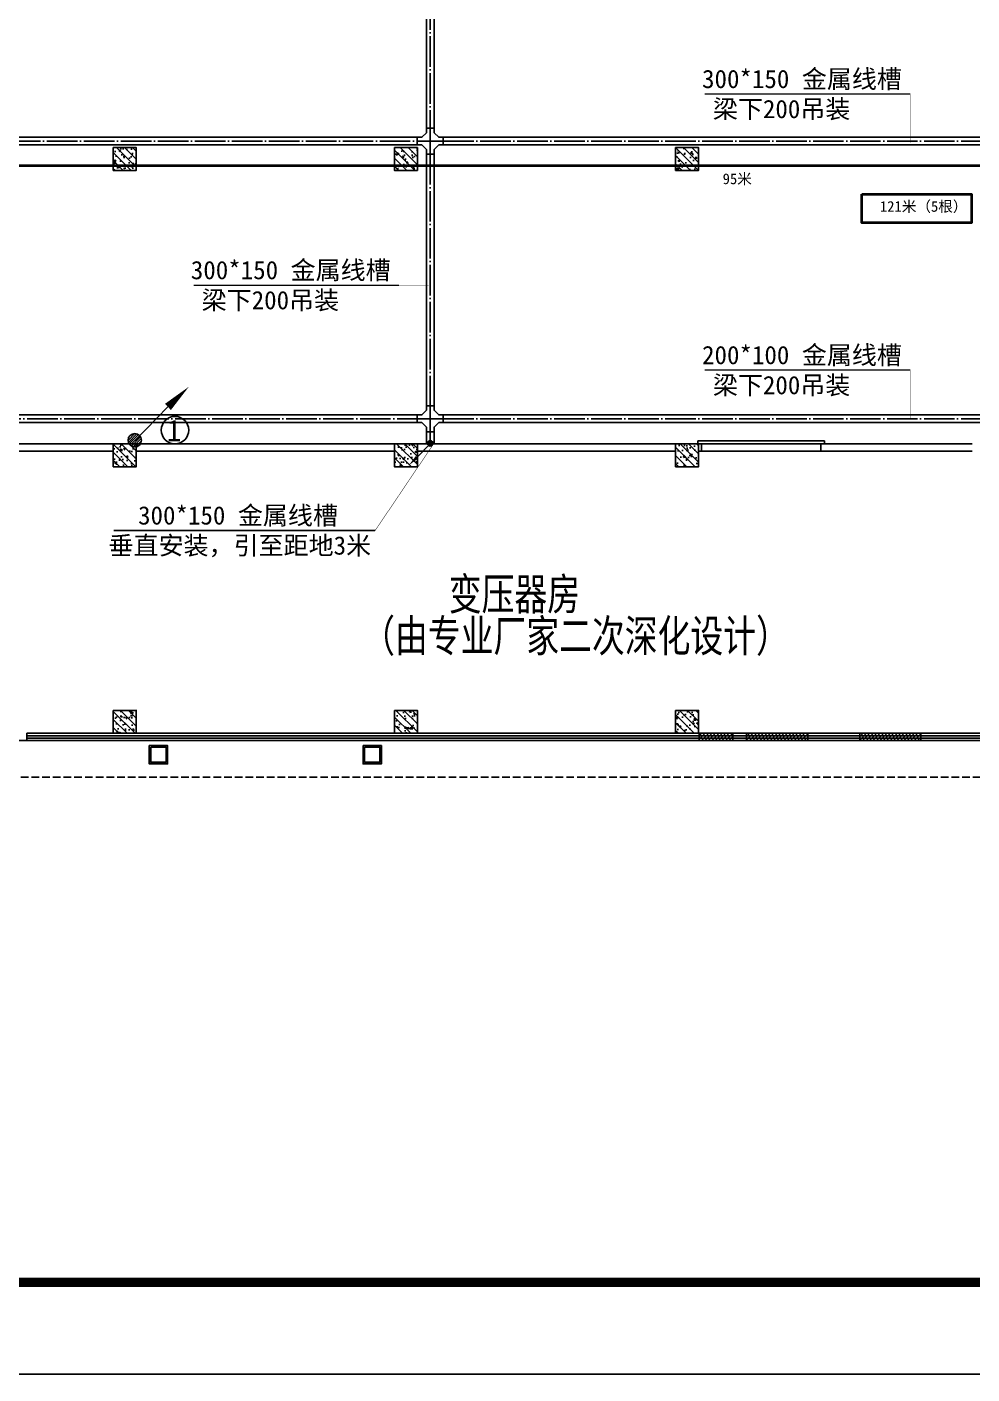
# Model space of a CAD drawing. Header units: millimetres. Extents: x -633009578 to 5705885, y -633235091 to 2571734.
# Drawn here: x 4064720 to 4095645, y 2039260 to 2083356 of the extents above; entities that cross this region are included whole.
import ezdxf
from ezdxf.enums import TextEntityAlignment as Align

# ---------------------------------------------------------------- set-up
doc = ezdxf.new("R2010")
doc.units = ezdxf.units.MM
doc.header["$LTSCALE"] = 1000
doc.header["$MEASUREMENT"] = 0
doc.linetypes.add('DASH', pattern=[0.35, 0.25, -0.1])
doc.linetypes.add('DOTE', pattern=[2.4200000000000004, 2, -0.2, 0.02, -0.2])
doc.layers.get('0').update_dxf_attribs({"color": 9})
for name, color, linetype in [('000000000000电气', 7, 'Continuous'), ('3T_WOOD', 21, 'Continuous'), ('A-COLUM(柱)', 255, 'Continuous'), ('A-DOOR(门）', 4, 'Continuous'), ('A-F-AREA(计算)', 5, 'Continuous'), ('A-ROOF-G(钢构)', 25, 'Continuous'), ('A-ST-O(室外)', 54, 'Continuous'), ('A-TEXT(房间)', 243, 'Continuous'), ('A-WALL(墙)', 255, 'Continuous'), ('A-WINDOW（窗）', 4, 'Continuous'), ('电-弱电平面-箭头', 3, 'Continuous'), ('电-桥架', 4, 'Continuous'), ('设备-箱柜', 3, 'Continuous'), ('院图签、封面151013$0$PUB_TITLE', 153, 'Continuous'), ('院图签、封面151013$0$图签文字', 4, 'Continuous')]:
    doc.layers.add(name, color=color, linetype=linetype)
doc.styles.add('_TCH', font='simhei.ttf', dxfattribs={"width": 0.75, "bigfont": 'hztxt.shx'})
doc.styles.add('ELEC-DIM', font='simhei.ttf')
doc.styles.add('IDQSTYLE', font='simhei.ttf', dxfattribs={"width": 0.707, "bigfont": 'hztxt.shx'})
doc.styles.add('宋', font='simhei.ttf', dxfattribs={"width": 0.8})
doc.styles.add('宋体', font='simhei.ttf')
doc.styles.add('院图签、封面151013$0$-宋体', font='simhei.ttf', dxfattribs={"width": 0.8})
pattern_1 = [(45, (2917379.395743424, 677977.51603476), (-56.1266007566822, 56.12660075668221), [])]

# ---------------------------------------------------------------- blocks, each defined once
blk = doc.blocks.new('*X3')
at = {"color": 0, "linetype": 'Continuous'}
for p, q in [((192.587376364835, 446.7215535232801), (193.8713933576327, 448.0055705160779)), ((192.6509968705344, 446.3609099602676), (194.2320369206452, 447.9419500103785)), ((192.6864539319484, 447.2448951591055), (193.3480517218074, 447.9064929489645)), ((192.7889704286661, 446.0746194496875), (194.5183274312254, 447.8039764522467)), ((192.9823694457329, 445.8437543980423), (194.7491924828706, 447.61057743518)), ((193.2275231399996, 445.664644023597), (194.9283028573159, 447.3654237409133)), ((193.5311577474, 445.5440145622856), (195.0489323186273, 447.0617891335129)), ((193.9202347052458, 445.5088274514194), (195.0841194294935, 446.6727121756671)), ((194.6075199946775, 445.7718486721392), (194.8210982087737, 445.9854268862354))]:
    blk.add_line(p, q, dxfattribs=at)
blk = doc.blocks.new('HC001442')
at = {"color": 0, "linetype": 'Continuous'}
blk.add_line((2.614797267597169e-12, -0.0577611932696982), (-3.1054929004722, -3.232738715066034), dxfattribs=at)
blk.add_lwpolyline([(-3.1054929004722, -3.232738715066034, 0.8, 0, 0), (-5.057392361375946, -5.119309791709952, 0, 0, 0)], format="xyseb", dxfattribs=at)
blk.add_circle((0, 0), 0.625, dxfattribs=at)
at = {"color": 0, "linetype": 'Continuous', "xscale": 0.5, "yscale": 0.5, "zscale": 0.5}
blk.add_blockref('*X3', (-96.91845018383279, -223.3780232566237), dxfattribs=at)
at = {"color": 0, "style": 'IDQSTYLE', "width": 0.7}
blk.add_attdef('PSFHATT', (2.62500001, -5.119309791709952), '', height=2.5, dxfattribs=at)
blk = doc.blocks.new('*X130')
at = {"color": 0, "linetype": 'Continuous'}
for p, q in [((192.587376364835, 446.7215535232801), (193.8713933576327, 448.0055705160779)), ((192.6509968705344, 446.3609099602676), (194.2320369206452, 447.9419500103785)), ((192.6864539319484, 447.2448951591055), (193.3480517218074, 447.9064929489645)), ((192.7889704286661, 446.0746194496875), (194.5183274312254, 447.8039764522467)), ((192.9823694457329, 445.8437543980423), (194.7491924828706, 447.61057743518)), ((193.2275231399996, 445.664644023597), (194.9283028573159, 447.3654237409133)), ((193.5311577474, 445.5440145622856), (195.0489323186273, 447.0617891335129)), ((193.9202347052458, 445.5088274514194), (195.0841194294935, 446.6727121756671)), ((194.6075199946775, 445.7718486721392), (194.8210982087737, 445.9854268862354))]:
    blk.add_line(p, q, dxfattribs=at)
blk = doc.blocks.new('HC001441')
at = {"color": 0, "linetype": 'Continuous'}
blk.add_line((0, -0.05776119327242668), (3.105492900474815, 3.117216328523909), dxfattribs=at)
blk.add_lwpolyline([(3.105492900474815, 3.117216328523909, 0.8, 0, 0), (5.057392361378561, 5.003787405167827, 0, 0, 0)], format="xyseb", dxfattribs=at)
blk.add_circle((0, 0), 0.625, dxfattribs=at)
at = {"color": 0, "linetype": 'Continuous', "xscale": 0.5, "yscale": 0.5, "zscale": 0.5}
blk.add_blockref('*X130', (-96.91845018383279, -223.3780232566237), dxfattribs=at)
at = {"color": 0, "style": 'IDQSTYLE', "width": 0.7}
blk.add_attdef('PSFHATT', (7.057392361378561, -0.62500001), '', height=2.5, dxfattribs=at)
blk = doc.blocks.new('G$CF6649E20')
at = {"layer": '电-弱电平面-箭头', "color": 4}
blk.add_circle((1316.889421409462, 332.4712073528208), 448.9330526033001, dxfattribs=at)
at = {"layer": '电-弱电平面-箭头', "color": 4, "xscale": 350, "yscale": 350, "zscale": 350}
blk.add_blockref('HC001441', (0, 0), dxfattribs=at)
at = {"layer": '电-弱电平面-箭头', "color": 4, "style": '宋'}
blk.add_text('1', height=700, dxfattribs=at).set_placement((1046.360447603278, -30.60809063538909))
blk = doc.blocks.new('G$C989A74A2')
blk.add_blockref('G$CF6649E20', (28638.0758719272, -126020.39295797))
blk = doc.blocks.new('建筑图框_A1')
at = {"layer": '院图签、封面151013$0$PUB_TITLE'}
blk.add_lwpolyline([(0, 0), (84100, 0), (84100, 59400), (0, 59400)], close=True, dxfattribs=at)
at = {"layer": '院图签、封面151013$0$PUB_TITLE', "const_width": 100}
blk.add_lwpolyline([(2500, 1000), (83100, 1000), (83100, 58400), (2500, 58400)], close=True, dxfattribs=at)
at = {"layer": '院图签、封面151013$0$图签文字', "color": 6, "style": '院图签、封面151013$0$-宋体'}
for tag, height, width, p in [('工程主持人', 400, 0.7999999999883585, (79990.91196859907, 29505.93707200652)), ('审定', 400, 0.7999999999883585, (79990.91196859907, 28705.93707200605)), ('审核', 400, 0.7999999999883585, (79990.91196859907, 27905.93707200559)), ('专业负责人', 400, 0.7999999999883585, (79990.91196859907, 27105.93707200512)), ('校对', 400, 0.7999999999883585, (79990.91196859907, 26305.93707200466)), ('设计', 400, 0.7999999999883585, (79990.91196859907, 25505.93707200419)), ('方案设计人', 400, 0.7999999999883585, (79990.91196859907, 24706.79438478127)), ('工程编号', 300, 0.7000000000116415, (81000.00416498398, 8700.424278954277)), ('版次', 300, 0.7000000000116415, (78738.08139540046, 3005.726258059498)), ('日期', 300, 0.7000000000116415, (82038.0813954557, 3000.226258123759)), ('图号', 200, 0.7000000000116415, (82538.08139542397, 2400.075247410685)), ('比例', 300, 0.7000000000116415, (78738.08139537089, 2200.188802679535)), ('图号_X施', 300, 0.7000000000116415, (81538.08139540977, 2200.188802651362)), ('图号_总数', 200, 0.7000000000116415, (82538.08139541186, 2000.075247410219))]:
    blk.add_attdef(tag, text='', height=height, dxfattribs=dict(at, width=width)).set_placement(p, align=Align.MIDDLE_CENTER)
at = {"layer": '院图签、封面151013$0$图签文字', "color": 6, "style": '院图签、封面151013$0$-宋体', "width": 0.7}
for tag, p in [('建设单位_001', (80935.88661794258, 7446.21079580821)), ('工程名称_001', (80933.52706738078, 6045.368099178996)), ('图名_001', (79742.88288308708, 4059.656552180292))]:
    blk.add_attdef(tag, p, '', height=300, dxfattribs=at)
blk = doc.blocks.new('$DorLib2D$00000126')
at = {"color": 0, "linetype": 'Continuous'}
for p, q in [((-0.5319999999956053, 0.5), (-0.5319999999956053, 0.900000000000091)), ((0.5320000000047003, 0.900000000000091), (0.5320000000047003, 0.5000000000002274))]:
    blk.add_line(p, q, dxfattribs=at)
at = {"color": 0, "linetype": 'DASH'}
for p, q in [((-0.5319999999956053, 0.900000000000091), (0.5320000000047003, 0.900000000000091)), ((-0.5319999999956053, 0.5), (0.5320000000047003, 0.5000000000002274))]:
    blk.add_line(p, q, dxfattribs=at)
blk = doc.blocks.new('$TCHSYS$WIN2D')
for p, q in [((-0.5, 0.5), (0.5, 0.5)), ((-0.5, 0.5), (-0.4999999999999999, -0.5)), ((0.5, 0.5), (0.4999999999999998, -0.5)), ((0.5, 0.1666666666666666), (-0.5, 0.1666666666666666)), ((0.5, -0.1666666666666667), (-0.5, -0.1666666666666667)), ((-0.4999999999999999, -0.5), (0.5, -0.5))]:
    blk.add_line(p, q)
blk = doc.blocks.new('_FZH')
h = blk.add_hatch()
h.set_pattern_fill('钢筋混凝土', color=256, scale=0.1, style=0)
h.set_pattern_definition([(45, (0, 0), (-0.1767766952966369, 0.1767766952966369), []), (50, (0, 0), (0.7172601826007535, -0.06275213498259512), [0.07500000000000001, -0.8250000000000001]), (355, (0, 0), (-0.138751333613, 0.7521921337000119), [0.06, -0.66]), (100.4514, (0.05977168000000001, -0.00522934), (0.5785093817140216, 0.6894395420609536), [0.06374019, -0.701142112]), (46.1842, (0, 0.2), (1.067241048625645, -0.1655190143290181), [0.1125, -1.2375]), (96.6356, (0.088936745, 0.186206693), (0.9346627055487033, 0.9741178709004418), [0.095610288, -1.051713]), (351.1842, (0, 0.2), (0.9346619451336272, 0.9741186009253247), [0.09000000000000001, -0.9900000000000001]), (21, (0.1, 0.15), (0.5969070521184617, -0.4026188906653388), [0.07500000000000001, -0.8250000000000001]), (326, (0.1, 0.15), (0.2433153319215824, 0.7251500450468529), [0.06, -0.66]), (71.4514, (0.149742233, 0.116448394), (0.84022262858149, 0.3225304967099524), [0.06374019, -0.701142112]), (37.50000000000001, (0, 0), (0.01215985531729062, 0.3328938538313115), [0, -0.652, 0, -0.67, 0, -0.6625000000000001]), (7.499999999999999, (0, 0), (0.2630695374421486, 0.3944117118823603), [0, -0.382, 0, -0.637, 0, -0.2525]), (-32.5, (-0.223, 0), (0.533822436172409, -0.02255487173437976), [0, -0.25, 0, -0.78, 0, -1.035]), (-42.5, (-0.323, 0), (0.5831861693423862, 0.1001049823323177), [0, -0.325, 0, -0.518, 0, -0.735])])
h.paths.add_polyline_path([(-0.5, -0.5), (0.5, -0.5), (0.5, 0.5), (-0.5, 0.5)])
blk.add_lwpolyline([(-0.5, -0.5), (0.5, -0.5), (0.5, 0.5), (-0.5, 0.5)], close=True)

msp = doc.modelspace()

# ---------------------------------------------------------------- hatches: boundary and pattern name
at = {"layer": '3T_WOOD'}
h = msp.add_hatch(dxfattribs=at)
h.set_pattern_fill('ANSI31', color=256, scale=50)
h.set_pattern_definition(pattern_1)
h.paths.add_polyline_path([(4086720.046425817, 2060234.629172623), (4087820.046425817, 2060234.629172623), (4087820.046425817, 2059994.629172623), (4086720.046425817, 2059994.629172623)])
h = msp.add_hatch(dxfattribs=at)
h.set_pattern_fill('ANSI31', color=256, scale=50)
h.set_pattern_definition(pattern_1)
h.paths.add_polyline_path([(4088269.99403178, 2060234.629172619), (4090269.99403178, 2060234.629172619), (4090269.99403178, 2059994.629172619), (4088269.99403178, 2059994.629172619)])
h = msp.add_hatch(dxfattribs=at)
h.set_pattern_fill('ANSI31', color=256, scale=50)
h.set_pattern_definition(pattern_1)
h.paths.add_polyline_path([(4091969.99403178, 2060234.629172619), (4093969.99403178, 2060234.629172619), (4093969.99403178, 2059994.629172619), (4091969.99403178, 2059994.629172619)])

# ---------------------------------------------------------------- linework, layer by layer
at = {"layer": '000000000000电气', "color": 1, "lineweight": 35}
for p, q in [((4052154.677817, 2078824.709179536), (4092736.343243374, 2078824.709179536)), ((4092736.343243374, 2078824.709179536), (4146371.336293899, 2078824.709179536))]:
    msp.add_line(p, q, dxfattribs=at)
msp.add_lwpolyline([(4092042.624448946, 2077879.010812928), (4095621.955096236, 2077879.010812928), (4095621.955096236, 2076945.2723832), (4092042.624448946, 2076945.2723832)], close=True, dxfattribs=at)
at = {"layer": '3T_WOOD'}
for points in [[(4086720.046425817, 2060234.629172623), (4087820.046425817, 2060234.629172623), (4087820.046425817, 2059994.629172623), (4086720.046425817, 2059994.629172623)], [(4088269.99403178, 2060234.629172619), (4090269.99403178, 2060234.629172619), (4090269.99403178, 2059994.629172619), (4088269.99403178, 2059994.629172619)], [(4091969.99403178, 2060234.629172619), (4093969.99403178, 2060234.629172619), (4093969.99403178, 2059994.629172619), (4091969.99403178, 2059994.629172619)]]:
    msp.add_lwpolyline(points, close=True, dxfattribs=at)
at = {"layer": 'A-DOOR(门）'}
msp.add_line((4090694.994031342, 2069469.629172626), (4086794.994031342, 2069469.629172626), dxfattribs=at)
at = {"layer": 'A-F-AREA(计算)'}
msp.add_lwpolyline([(4039079.994031782, 2196074.629172625), (4173359.994031782, 2196074.629172625), (4173359.994031782, 2059994.629172625), (4039079.994031782, 2059994.629172625)], close=True, dxfattribs=at)
at = {"layer": 'A-ROOF-G(钢构)'}
for points in [[(4068720.001237538, 2059834.629172627), (4069320.001237538, 2059834.629172627), (4069320.001237538, 2059234.629172627), (4068720.001237538, 2059234.629172627)], [(4068770.001237538, 2059784.629172627), (4069270.001237538, 2059784.629172627), (4069270.001237538, 2059284.629172627), (4068770.001237538, 2059284.629172627)], [(4075720.001237541, 2059834.629172627), (4076320.001237541, 2059834.629172627), (4076320.001237541, 2059234.629172627), (4075720.001237541, 2059234.629172627)], [(4075770.001237541, 2059784.629172627), (4076270.001237541, 2059784.629172627), (4076270.001237541, 2059284.629172627), (4075770.001237541, 2059284.629172627)]]:
    msp.add_lwpolyline(points, close=True, dxfattribs=at)
at = {"layer": 'A-ST-O(室外)', "linetype": 'DASH'}
msp.add_lwpolyline([(4039319.994031765, 2058794.629172639), (4106869.994472506, 2058794.629172639)], dxfattribs=at)
at = {"layer": 'A-WALL(墙)'}
for p, q in [((4067544.994031993, 2069709.629172634), (4059094.994031342, 2069709.629172624)), ((4067544.994031993, 2069469.629172634), (4059094.994031342, 2069469.62917263)), ((4076744.994031993, 2069709.629172634), (4068294.994031342, 2069709.629172632)), ((4076744.994031993, 2069469.629172634), (4068294.994031342, 2069469.629172638)), ((4085944.994031342, 2069709.629172634), (4077494.994031993, 2069709.629172614)), ((4085944.994031342, 2069469.629172634), (4077494.994031993, 2069469.629172602)), ((4086794.994031504, 2069709.629172631), (4086694.994031993, 2069709.629172413)), ((4086694.994031993, 2069469.629172871), (4086794.994031504, 2069469.629172581)), ((4086794.994031504, 2069469.629172581), (4086794.994031504, 2069709.629172631)), ((4095644.994031341, 2069709.629172679), (4090694.994031504, 2069709.629172631)), ((4090694.994031504, 2069709.629172631), (4090694.994031504, 2069469.629172581)), ((4090694.994031504, 2069469.629172581), (4095644.994031341, 2069469.629172631))]:
    msp.add_line(p, q, dxfattribs=at)
at = {"layer": 'A-WINDOW（窗）'}
for points in [[(4087820.046425762, 2060234.629172621), (4087820.046425762, 2059994.629172621)], [(4090269.994031726, 2060234.629172618), (4090269.994031726, 2059994.629172618)], [(4093969.994031726, 2060234.629172618), (4093969.994031726, 2059994.629172618)]]:
    msp.add_lwpolyline(points, dxfattribs=at)
at = {"layer": '电-桥架', "color": 5, "linetype": 'DOTE', "ltscale": 0.5}
for p, q in [((4077918.574382334, 2089100.002463049), (4077918.574398773, 2080044.388302158)), ((4077918.574399544, 2079619.388302158), (4077918.574398773, 2080044.388302158)), ((4039964.00885416, 2079619.388302158), (4077493.574399544, 2079619.388302158)), ((4077918.574399544, 2079619.388302158), (4077493.574399544, 2079619.388302158)), ((4077918.574399544, 2079619.388302158), (4078343.574399544, 2079619.388302158)), ((4077918.574399544, 2079619.388302158), (4077918.574400316, 2079194.388302158)), ((4078343.574399544, 2079619.388302158), (4115363.562743759, 2079619.388302158)), ((4077918.574400316, 2079194.388302158), (4077918.57441527, 2070956.668888497)), ((4077918.574387972, 2070531.668888497), (4077918.574389826, 2070956.668888497)), ((4039319.994031784, 2070531.668888497), (4077493.574387972, 2070531.668888497)), ((4077918.574387972, 2070531.668888497), (4077493.574387972, 2070531.668888497)), ((4077918.574387972, 2070531.668888497), (4077918.574386817, 2070106.668888497)), ((4077918.574387972, 2070531.668888497), (4078343.574387972, 2070531.668888497)), ((4078343.574387972, 2070531.668888497), (4115363.562727447, 2070531.668888497)), ((4077918.574386817, 2070106.668888497), (4077918.574385775, 2069722.852025989))]:
    msp.add_line(p, q, dxfattribs=at)
at = {"layer": '电-桥架', "ltscale": 0.5}
for points in [[(4077793.574398773, 2080044.388301931), (4077793.574382334, 2089100.002462821), (4078043.574382334, 2089100.002463276), (4078043.574398773, 2080044.388302386)], [(4078343.574399546, 2079494.388302158), (4078193.574399546, 2079494.388302158), (4078043.574400044, 2079344.388302386), (4078043.574400316, 2079194.388302386), (4077793.574400316, 2079194.388301931), (4077793.574400044, 2079344.388301931), (4077643.574399545, 2079494.388302158), (4077493.574399545, 2079494.388302158), (4077493.574399544, 2079744.388302158), (4077643.574399544, 2079744.388302158), (4077793.574399046, 2079894.388301931), (4077793.574398773, 2080044.388301931), (4078043.574398773, 2080044.388302386), (4078043.574399046, 2079894.388302386), (4078193.574399544, 2079744.388302158), (4078343.574399544, 2079744.388302158)], [(4077493.574399545, 2079494.388302158), (4039964.008854161, 2079494.388302158), (4039964.00885416, 2079744.388302158), (4077493.574399544, 2079744.388302158)], [(4115363.56274376, 2079494.388302158), (4078343.574399545, 2079494.388302158), (4078343.574399544, 2079744.388302158), (4115363.562743759, 2079744.388302158)], [(4077793.57441527, 2070956.66888827), (4077793.574400316, 2079194.388301931), (4078043.574400316, 2079194.388302386), (4078043.57441527, 2070956.668888725)], [(4077793.574386817, 2070106.668888836), (4077793.574387225, 2070256.668888836), (4077643.574387972, 2070406.668888497), (4077493.574387972, 2070406.668888497), (4077493.574387971, 2070656.668888497), (4077643.574387971, 2070656.668888497), (4077793.574389171, 2070806.668889042), (4077793.574389826, 2070956.668889042), (4078043.574389826, 2070956.668887953), (4078043.574389171, 2070806.668887953), (4078193.574387971, 2070656.668888497), (4078343.574387971, 2070656.668888497), (4078343.574387973, 2070406.668888497), (4078193.574387973, 2070406.668888497), (4078043.574387225, 2070256.668888158), (4078043.574386817, 2070106.668888158)], [(4077493.574387973, 2070406.668888497), (4039319.994031785, 2070406.668888497), (4039319.994031784, 2070656.668888497), (4077493.574387972, 2070656.668888497)], [(4115363.562727448, 2070406.668888497), (4078343.574387973, 2070406.668888497), (4078343.574387972, 2070656.668888497), (4115363.562727447, 2070656.668888497)], [(4077793.574385775, 2069722.852026328), (4077793.574386817, 2070106.668888836), (4078043.574386817, 2070106.668888158), (4078043.574385775, 2069722.85202565)]]:
    msp.add_lwpolyline(points, close=True, dxfattribs=at)
at = {"layer": '设备-箱柜', "color": 6}
for points in [[(4093622.745534987, 2079569.426502887, 15, 15, 0), (4093622.745534987, 2081159.713401689, 15, 15, 0), (4093622.745534987, 2081159.713401689, 45, 45, 0), (4086897.815844563, 2081159.713401689, 45, 45, 0)], [(4077868.571000663, 2074902.804284036, 15, 15, 0), (4076894.816785443, 2074902.804284036, 15, 15, 0), (4076894.816785443, 2074902.804284036, 45, 45, 0), (4070169.887095019, 2074902.804284036, 45, 45, 0)], [(4093622.745534987, 2070531.668888497, 15, 15, 0), (4093622.745534987, 2072121.9557873, 15, 15, 0), (4093622.745534987, 2072121.9557873, 45, 45, 0), (4086897.815844563, 2072121.9557873, 45, 45, 0)], [(4078050.759546612, 2069746.227675979, 15, 15, 0), (4076114.87876551, 2066872.84356841, 15, 15, 0), (4076114.87876551, 2066872.84356841, 45, 45, 0), (4067559.688621089, 2066872.84356841, 45, 45, 0)]]:
    msp.add_lwpolyline(points, format="xyseb", dxfattribs=at)

# ---------------------------------------------------------------- block references
msp.add_blockref('G$C989A74A2', (4039609, 2195847.852026015))
msp.add_blockref('G$C989A74A2', (4039609, 2195847.852026015))
at = {"layer": 'A-COLUM(柱)', "xscale": 750, "yscale": 750, "zscale": 750, "rotation": 270}
for p in [(4067919.99403178, 2079034.629172626), (4077119.99403178, 2079034.629172626), (4086319.99403178, 2079034.629172626), (4067919.99403178, 2069334.629172626), (4077119.99403178, 2069334.629172626), (4086319.99403178, 2069334.629172626), (4067919.99403178, 2060609.629172626), (4077119.99403178, 2060609.629172626), (4086319.99403178, 2060609.629172626)]:
    msp.add_blockref('_FZH', p, dxfattribs=at)
at = {"layer": 'A-DOOR(门）', "xscale": -3900, "yscale": 240, "zscale": 3900}
msp.add_blockref('$DorLib2D$00000126', (4088744.994031342, 2069589.629172626), dxfattribs=at)
at = {"layer": 'A-WINDOW（窗）', "extrusion": (0, 0, -1), "xscale": 40000, "yscale": 240, "zscale": 40000}
msp.add_blockref('$TCHSYS$WIN2D', (-4084719.994031783, 2060114.629172626), dxfattribs=at)
at = {"layer": '电-弱电平面-箭头', "color": 4, "xscale": 140, "yscale": 140, "zscale": 140}
msp.add_blockref('HC001442', (4077918.574380755, 2069722.852020979), dxfattribs=at)
at = {"layer": '设备-箱柜', "xscale": 3, "yscale": 3}
msp.add_blockref('建筑图框_A1', (3986555.437121258, 2039260.231913973, 4.000000000000001e-08), dxfattribs=at)

# ---------------------------------------------------------------- texts
at = {"layer": '000000000000电气', "lineweight": 35, "style": '宋体'}
msp.add_text('95米', height=350, dxfattribs=at).set_placement((4087484.654070104, 2078209.424930999))
at = {"layer": '000000000000电气', "color": 4, "lineweight": 35, "style": '宋体'}
msp.add_text('121米（5根）', height=350, dxfattribs=at).set_placement((4092631.272277968, 2077306.390166946))
at = {"layer": 'A-TEXT(房间)', "style": '_TCH', "width": 0.75}
for s, p in [('变压器房', (4078522.647156546, 2064269.406366957)), ('（由专业厂家二次深化设计）', (4075688.046573457, 2062901.468382615))]:
    msp.add_text(s, height=1050, dxfattribs=at).set_placement(p)
at = {"layer": '设备-箱柜', "color": 6, "style": 'ELEC-DIM'}
for s, p in [('300*150 金属线槽', (4086809.913591191, 2081354.417306577)), ('梁下200吊装', (4087164.52831886, 2080370.089119957)), ('300*150 金属线槽', (4070081.984841647, 2075097.508188924)), ('梁下200吊装', (4070436.599569316, 2074113.180002304)), ('200*100 金属线槽', (4086809.913591191, 2072316.659692188)), ('梁下200吊装', (4087164.52831886, 2071332.331505568)), ('300*150 金属线槽', (4068355.784542865, 2067067.547473298)), ('垂直安装，引至距地3米', (4067388.551933375, 2066083.219286678))]:
    msp.add_text(s, height=600, dxfattribs=at).set_placement(p)

doc.saveas('drawing.dxf')
